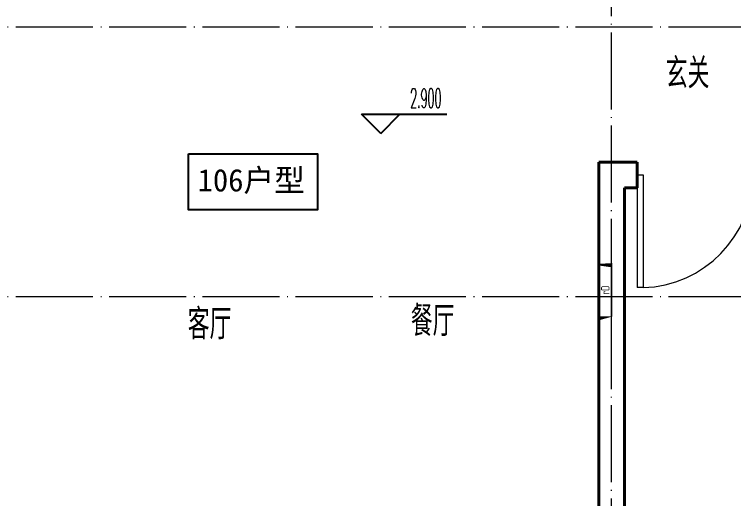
# Model space of a CAD drawing. Extents: x 27938 to 1042331, y -235042 to 1535213.
# Drawn here: x 686867 to 692467, y 598678 to 602449 of the extents above; entities that cross this region are included whole.
import ezdxf

# ---------------------------------------------------------------- set-up
doc = ezdxf.new("R2010")
doc.units = 0
doc.header["$LTSCALE"] = 1000
doc.header["$MEASUREMENT"] = 0
doc.linetypes.add('DOTE', pattern=[2.4200000000000004, 2, -0.2, 0.02, -0.2])
doc.layers.add('DIM_ELEV', color=3, linetype='Continuous')
doc.layers.add('PUB_TEXT', color=4, linetype='Continuous')
for name, color, linetype, lineweight in [('DOTE', 19, 'DOTE', 9), ('EQUIP-消防', 3, 'Continuous', 20), ('WALL', 9, 'Continuous', 40), ('WINDOW', 8, 'Continuous', 15)]:
    doc.layers.add(name, color=color, linetype=linetype, lineweight=lineweight)
doc.styles.add('_TCH_DIM', font='SIMPLEX.shx', dxfattribs={"width": 0.6, "oblique": 10, "bigfont": 'hztxt.shx'})
doc.styles.get("Standard").update_dxf_attribs({"font": 'gbenor.shx', "bigfont": 'gbcbig.shx'})
doc.styles.add('房间名称', font='TSSDENG', dxfattribs={"width": 0.8, "bigfont": 'HZTXT'})
doc.styles.add('黑体', font='simhei.ttf')

# ---------------------------------------------------------------- blocks, each defined once
blk = doc.blocks.new('HFTHFFGHFH')
at = {"layer": 'DOTE', "linetype": 'DOTE', "ltscale": 0.3}
for p, q in [((545416.5775568401, 594448.8100090846), (545416.5775568401, 612948.8100463543)), ((587116.5787011748, 602348.8103599143), (534316.57870118, 602348.8103599143)), ((587116.5787011747, 600248.8103599143), (534316.57870118, 600248.8103599143))]:
    blk.add_line(p, q, dxfattribs=at)
blk = doc.blocks.new('FSFSFSFSEG')
at = {"layer": 'EQUIP-消防', "color": 0, "const_width": 12.82051282052028}
blk.add_lwpolyline([(136866.5605577994, 335152.5449090759), (136466.5605577994, 335152.5449090774), (136466.5605577991, 335052.5449090772), (136866.5605577991, 335052.5449090757)], close=True, dxfattribs=at)
at = {"layer": 'PUB_TEXT', "color": 0, "style": '房间名称', "width": 0.8}
blk.add_text('rD', height=64.8, dxfattribs=at).set_placement((136633.7425204425, 335069.0046025831))
blk = doc.blocks.new('HGFHGGGDFGRD')
at = {"color": 8, "rotation": 90}
blk.add_blockref('FSFSFSFSEG', (1026569.124335467, 232007.164587272), dxfattribs=at)
blk = doc.blocks.new('$DorLib2D$00000001')
for p, q in [((0.45, 0.9750000000000001), (0.5000000000000002, 0.9750000000000001)), ((0.45, 0), (0.45, 0.9750000000000001)), ((0.5, 0), (0.5, 0.9750000000000001)), ((0.5, 0), (0.45, 0))]:
    blk.add_line(p, q)
at = {"lineweight": 13}
blk.add_arc((0.475, 0), 0.975, 91.4692835813538, 180, dxfattribs=at)

msp = doc.modelspace()

# ---------------------------------------------------------------- linework, layer by layer
at = {"color": 8}
msp.add_lwpolyline([(688221.2790088835, 601361.9192202026), (689227.2790088835, 601361.9192202026), (689227.2790088835, 600925.9192202026), (688221.2790088835, 600925.9192202026)], close=True, dxfattribs=at)
at = {"layer": 'DIM_ELEV', "color": 8}
for p, q in [((689718.8788228263, 601521.6005705176), (689568.8788228263, 601671.6005705176)), ((689568.8788228263, 601671.6005705176), (690233.7992953379, 601671.6005705176)), ((689718.8788228263, 601521.6005705176), (689868.8788228263, 601671.6005705176))]:
    msp.add_line(p, q, dxfattribs=at)
at = {"layer": 'WALL', "color": 8}
for p, q in [((691416.579445686, 601298.8103599052), (691416.5793744777, 598348.8100090595)), ((691716.5794564604, 601298.8103599072), (691416.579445686, 601298.8103599052)), ((691716.5794564624, 601098.8103598983), (691716.5794564604, 601298.8103599072)), ((691616.5794528247, 601098.8103599008), (691616.5793840138, 598248.8100066452)), ((691616.5794528247, 601098.8103599008), (691716.5794564624, 601098.8103598983))]:
    msp.add_line(p, q, dxfattribs=at)

# ---------------------------------------------------------------- block references
msp.add_blockref('HFTHFFGHFH', (146100, 0))
at = {"color": 8}
msp.add_blockref('HGFHGGGDFGRD', (0, 231625.0852148207), dxfattribs=at)
at = {"layer": 'WINDOW', "xscale": -900, "yscale": -900, "zscale": -900, "rotation": 5.840855992261463e-10}
msp.add_blockref('$DorLib2D$00000001', (692166.5794564878, 601198.8103599056), dxfattribs=at)

# ---------------------------------------------------------------- texts
at = {"color": 8, "style": '黑体'}
msp.add_text('106户型', height=175, dxfattribs=at).set_placement((688293.3252846368, 601069.7321046393))
at = {"layer": 'DIM_ELEV', "color": 8, "style": '_TCH_DIM', "width": 0.4235294117647059}
msp.add_text('2.900', height=148.75, dxfattribs=at).set_placement((689948.5665880776, 601721.6505705176))
at = {"layer": 'PUB_TEXT', "color": 8}
for s, p in [('玄关', (691937.7573430531, 601871.9782202891)), ('客厅', (688216.4311481563, 599918.0343362399)), ('餐厅', (689953.0411787902, 599943.0059975643))]:
    msp.add_text(s, height=236.3120567375886, dxfattribs=at).set_placement(p)

doc.saveas('drawing.dxf')
